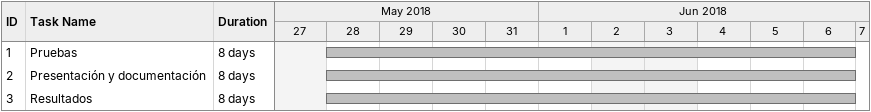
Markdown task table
| ID | Task | Duration | Start | Finish |
|---|---|---|---|---|
| 1 | Pruebas | 8d | 2018-05-28 | 2018-06-06 |
| 2 | Presentación y documentación | 8d | 2018-05-28 | 2018-06-06 |
| 3 | Resultados | 8d | 2018-05-28 | 2018-06-06 |
